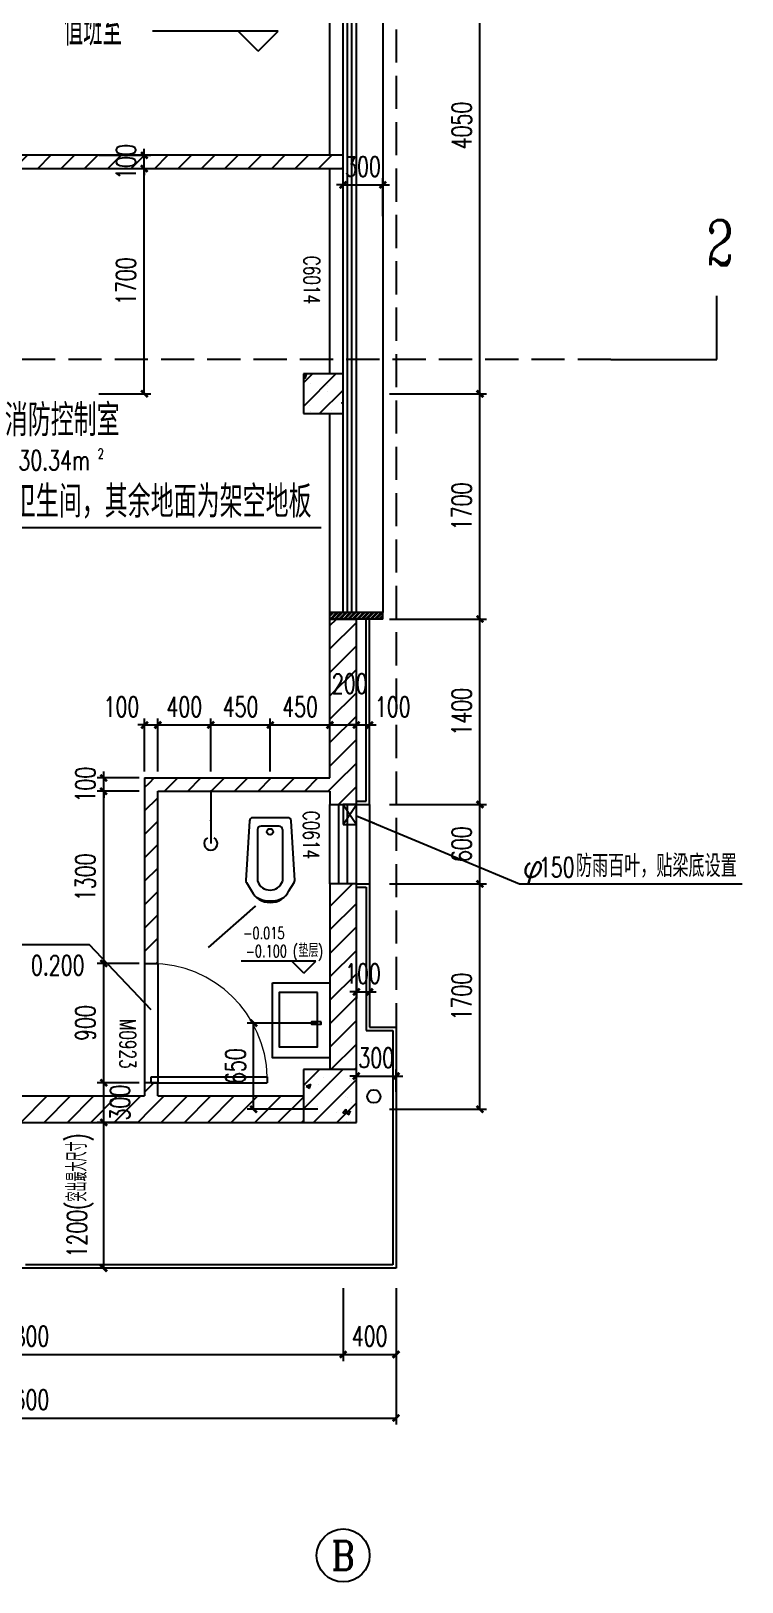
# Model space of a CAD drawing. Extents: x -474411 to 577939, y 0 to 1014176.
# Drawn here: x -110012 to -104640, y 604951 to 616658 of the extents above; entities that cross this region are included whole.
import ezdxf
from ezdxf.enums import TextEntityAlignment as Align

# ---------------------------------------------------------------- set-up
doc = ezdxf.new("R2010")
doc.units = 0
doc.header["$LTSCALE"] = 1000
doc.header["$MEASUREMENT"] = 0
doc.linetypes.add('DASH', pattern=[0.35, 0.25, -0.1])
doc.layers.get('Defpoints').update_dxf_attribs({"color": 210})
for name, color, linetype in [('A-AXIS-D', 1, 'Continuous'), ('A-AXIS-DP', 126, 'Continuous'), ('A-AXIS-ELEV', 4, 'Continuous'), ('A-AXIS-SYMB', 3, 'Continuous'), ('A-CURTAIN', 134, 'Continuous'), ('A-DRAIN', 142, 'Continuous'), ('A-HATCH-2', 251, 'Continuous'), ('A-LIN-V', 9, 'Continuous'), ('A-LVTRY', 212, 'Continuous'), ('A-TEXT', 61, 'Continuous'), ('A-WINDOW', 140, 'Continuous'), ('AS-COLN', 6, 'Continuous'), ('AS-WALL', 40, 'Continuous'), ('DIM_SYMB', 3, 'Continuous'), ('PUB_HATCH', 8, 'Continuous'), ('PUB_TEXT', 7, 'Continuous')]:
    doc.layers.add(name, color=color, linetype=linetype)
doc.styles.add('124-SF$0$标准层住户$0$DIM_FONT', font='', dxfattribs={"width": 0.6})
doc.styles.add('_TCH_AXIS', font='COMPLEX', dxfattribs={"bigfont": 'GBCBIG'})
doc.styles.add('_TCH_DIM', font='SIMPLEX', dxfattribs={"bigfont": 'GBCBIG'})
doc.styles.add('_TCH_DIM_T3', font='SIMPLEX', dxfattribs={"width": 0.705882, "bigfont": 'GBCBIG'})
doc.styles.add('_TCH_LABEL', font='COMPLEX', dxfattribs={"bigfont": 'GBCBIG'})
doc.styles.add('_TCH_SPACE', font='SIMPLEX', dxfattribs={"height": 5, "bigfont": 'GBCBIG'})
doc.styles.get('124-SF$0$标准层住户$0$DIM_FONT').set_extended_font_data('NSimSun')
doc.dimstyles.new('_TCH_ARCH&&50', dxfattribs={"dimtxt": 148.75, "dimasz": 50, "dimexe": 50, "dimexo": 50, "dimgap": 63.125, "dimtad": 1, "dimdec": 0, "dimzin": 0, "dimdsep": 46, "dimtxsty": '_TCH_DIM_T3', "dimblk": 'ARCHTICK', "dimcen": 0.09, "dimclrt": 7, "dimazin": 2, "dimtfac": 1, "dimtdec": 0, "dimtix": 1, "dimtmove": 2, "dimatfit": 3, "dimfxl": 0, "dimtolj": 1, "dimtzin": 0, "dimarcsym": 0})

# ---------------------------------------------------------------- blocks, each defined once
blk = doc.blocks.new('_ArchTick')
at = {"color": 0, "linetype": 'ByBlock', "const_width": 0.4}
blk.add_lwpolyline([(-0.5, -0.5), (0.5, 0.5)], dxfattribs=at)
blk = doc.blocks.new('42342343')
at = {"color": 8}
for p, q in [((-108654, 610920), (-108654, 610525)), ((-109104, 608720), (-109104, 608765)), ((-109104, 608765), (-108227, 608765)), ((-108227, 608765), (-108227, 608720)), ((-109104, 608720), (-108227, 608720))]:
    blk.add_line(p, q, dxfattribs=at)
blk.add_arc((-108654, 610525), 50, 121.0332, 58.9668, dxfattribs=at)
at = {"color": 8, "lineweight": 13}
blk.add_ellipse((-109104, 608743), major_axis=(-620, 620), ratio=1, start_param=3.952635, end_param=5.497787, dxfattribs=at)
at = {"color": 8}
for p in [(-108654, 610920), (-108654, 610698)]:
    blk.add_point(p, dxfattribs=at)
at = {"layer": 'A-AXIS-DP', "color": 8}
for p, q in [((-106620, 613920), (-106620, 617970)), ((-107654, 615260), (-107654, 615547)), ((-107354, 615260), (-107354, 615547)), ((-107654, 615497), (-107704, 615497)), ((-107654, 615497), (-107354, 615497)), ((-107354, 615497), (-107304, 615497)), ((-107304, 613920), (-106570, 613920)), ((-107304, 613920), (-106570, 613920)), ((-106620, 612220), (-106620, 613920)), ((-107304, 612220), (-106570, 612220)), ((-107304, 612220), (-106570, 612220)), ((-106620, 610820), (-106620, 612220)), ((-109154, 611070), (-109154, 611470)), ((-109054, 611070), (-109054, 611470)), ((-109054, 611070), (-109054, 611470)), ((-108654, 611070), (-108654, 611470)), ((-108654, 611070), (-108654, 611470)), ((-108204, 611070), (-108204, 611470)), ((-108204, 611070), (-108204, 611470)), ((-107754, 611070), (-107754, 611470)), ((-107754, 611070), (-107754, 611470)), ((-107554, 611070), (-107554, 611470)), ((-107554, 611070), (-107554, 611470)), ((-107454, 611070), (-107454, 611470)), ((-109154, 611420), (-109204, 611420)), ((-109154, 611420), (-109054, 611420)), ((-109054, 611420), (-108654, 611420)), ((-109054, 611420), (-109004, 611420)), ((-108654, 611420), (-108204, 611420)), ((-108204, 611420), (-107754, 611420)), ((-107754, 611420), (-107554, 611420)), ((-107554, 611420), (-107604, 611420)), ((-107554, 611420), (-107454, 611420)), ((-107454, 611420), (-107404, 611420)), ((-109194, 611020), (-109513, 611020)), ((-109463, 611020), (-109463, 611070)), ((-109463, 610920), (-109463, 611020)), ((-109194, 610920), (-109513, 610920)), ((-109194, 610920), (-109513, 610920)), ((-109463, 609620), (-109463, 610920)), ((-109463, 610920), (-109463, 610870)), ((-107654, 610670), (-107554, 610820)), ((-107654, 610820), (-107554, 610670)), ((-107554, 610820), (-107654, 610820)), ((-107654, 610820), (-107654, 610670)), ((-107554, 610670), (-107554, 610820)), ((-107304, 610820), (-106570, 610820)), ((-107304, 610820), (-106570, 610820)), ((-106620, 610220), (-106620, 610820)), ((-107654, 610670), (-107554, 610670)), ((-107304, 610220), (-106570, 610220)), ((-107304, 610220), (-106570, 610220)), ((-106620, 608520), (-106620, 610220)), ((-109194, 609620), (-109513, 609620)), ((-109194, 609620), (-109513, 609620)), ((-109463, 608720), (-109463, 609620)), ((-107554, 609547), (-107554, 609355)), ((-107454, 609547), (-107454, 609355)), ((-107554, 609405), (-107604, 609405)), ((-107554, 609405), (-107454, 609405)), ((-107454, 609405), (-107404, 609405)), ((-107844, 609170), (-108380, 609170)), ((-108330, 608520), (-108330, 609170)), ((-107554, 608770), (-107604, 608770)), ((-107554, 608650), (-107554, 608820)), ((-107554, 608770), (-107254, 608770)), ((-107254, 608650), (-107254, 608820)), ((-107254, 608770), (-107204, 608770)), ((-109194, 608720), (-109513, 608720)), ((-109194, 608720), (-109513, 608720)), ((-109463, 608420), (-109463, 608720)), ((-107844, 608520), (-108380, 608520)), ((-107304, 608520), (-106570, 608520)), ((-109194, 608420), (-109513, 608420)), ((-109194, 608420), (-109513, 608420)), ((-109463, 607320), (-109463, 608420)), ((-109194, 607320), (-109513, 607320))]:
    blk.add_line(p, q, dxfattribs=at)
at = {"layer": 'A-AXIS-ELEV', "color": 8}
for p, q in [((-107861, 609637), (-108424, 609637)), ((-107951, 609547), (-108041, 609637)), ((-107951, 609547), (-107861, 609637))]:
    blk.add_line(p, q, dxfattribs=at)
at = {"layer": 'A-AXIS-SYMB', "color": 8}
for p, q in [((-104830, 614180), (-104830, 614660)), ((-105630, 614180), (-104830, 614180)), ((-109570, 609760), (-110680, 609760)), ((-109104, 609270), (-109570, 609760)), ((-109104, 609270), (-109208, 609379))]:
    blk.add_line(p, q, dxfattribs=at)
at = {"layer": 'A-AXIS-SYMB', "color": 8, "linetype": 'DASH'}
blk.add_line((-105630, 614180), (-115680, 614180), dxfattribs=at)
at = {"layer": 'A-CURTAIN', "color": 8}
for p, q in [((-107479, 610845), (-107479, 612220)), ((-107479, 612220), (-107479, 612220)), ((-107454, 610820), (-107454, 612220)), ((-107454, 612220), (-107454, 612220)), ((-107554, 610845), (-107479, 610845)), ((-107554, 610820), (-107454, 610820)), ((-107554, 610220), (-107454, 610220)), ((-107554, 610195), (-107479, 610195)), ((-107479, 610195), (-107479, 609115)), ((-107454, 610220), (-107454, 609140)), ((-107479, 609115), (-107279, 609115)), ((-107454, 609140), (-107254, 609140)), ((-107279, 609115), (-107279, 607345)), ((-107254, 609140), (-107254, 607320)), ((-107279, 607345), (-110054, 607345)), ((-107254, 607320), (-110054, 607320))]:
    blk.add_line(p, q, dxfattribs=at)
at = {"layer": 'A-DRAIN', "color": 8}
blk.add_circle((-107422, 608617), 50, dxfattribs=at)
at = {"layer": 'A-HATCH-2', "color": 8, "linetype": 'Continuous'}
for p, q in [((-107754, 612253), (-107737, 612270)), ((-107754, 612242), (-107726, 612270)), ((-107753, 612220), (-107703, 612270)), ((-107742, 612220), (-107692, 612270)), ((-107720, 612220), (-107670, 612270)), ((-107708, 612220), (-107658, 612270)), ((-107686, 612220), (-107636, 612270)), ((-107675, 612220), (-107625, 612270)), ((-107652, 612220), (-107602, 612270)), ((-107641, 612220), (-107591, 612270)), ((-107619, 612220), (-107569, 612270)), ((-107607, 612220), (-107557, 612270)), ((-107585, 612220), (-107535, 612270)), ((-107574, 612220), (-107524, 612270)), ((-107551, 612220), (-107501, 612270)), ((-107540, 612220), (-107490, 612270)), ((-107518, 612220), (-107468, 612270)), ((-107506, 612220), (-107456, 612270)), ((-107484, 612220), (-107434, 612270)), ((-107473, 612220), (-107423, 612270)), ((-107450, 612220), (-107400, 612270)), ((-107439, 612220), (-107389, 612270)), ((-107417, 612220), (-107367, 612270)), ((-107405, 612220), (-107355, 612270)), ((-107383, 612220), (-107354, 612249)), ((-107372, 612220), (-107354, 612238))]:
    blk.add_line(p, q, dxfattribs=at)
at = {"layer": 'A-LIN-V', "color": 8}
for p, q in [((-107354, 618270), (-107354, 612270)), ((-107454, 610820), (-107454, 610220))]:
    blk.add_line(p, q, dxfattribs=at)
at = {"layer": 'A-LIN-V', "color": 8, "ltscale": 500}
for p, q in [((-107754, 615720), (-107754, 617820)), ((-107754, 614070), (-107754, 615620)), ((-107754, 612270), (-107754, 613770))]:
    blk.add_line(p, q, dxfattribs=at)
at = {"layer": 'A-LVTRY', "color": 8}
for p, q in [((-108300, 610630), (-108300, 610238)), ((-108138, 610656), (-108274, 610656)), ((-108112, 610630), (-108112, 610238))]:
    blk.add_line(p, q, dxfattribs=at)
blk.add_lwpolyline([(-108345, 610168, 0.624736), (-108064, 610168), (-108024, 610231, 0.15876), (-108020, 610247), (-108046, 610696, 0.392703), (-108072, 610720), (-108337, 610720, 0.392703), (-108362, 610696), (-108389, 610247, 0.161657), (-108385, 610231)], format="xyb", close=True, dxfattribs=at)
for points in [[(-108187, 609473), (-107754, 609473), (-107754, 608907), (-108187, 608907), (-108187, 609473)], [(-107847, 609402), (-108136, 609402), (-108136, 608990), (-107847, 608990), (-107847, 609161)], [(-107847, 609180), (-107847, 609402)], [(-107820, 609180), (-107894, 609180), (-107894, 609161), (-107820, 609161), (-107820, 609180)]]:
    blk.add_lwpolyline(points, dxfattribs=at)
blk.add_circle((-108206, 610614), 23.1, dxfattribs=at)
for centre, radius, start, end in [((-108274, 610630), 26, 90, 180), ((-108138, 610630), 26, 0, 90), ((-108206, 610274), 99.9, 200.5982, 339.4018), ((-108204, 610299), 207, 240.0293, 299.9707)]:
    blk.add_arc(centre, radius, start, end, dxfattribs=at)
at = {"layer": 'A-WINDOW', "color": 8}
for p, q in [((-107654, 612270), (-107654, 618270)), ((-107621, 612270), (-107621, 618270)), ((-107587, 612270), (-107587, 618270)), ((-107554, 612270), (-107554, 618270)), ((-107354, 612270), (-107754, 612270)), ((-107754, 612220), (-107754, 612270)), ((-107354, 612220), (-107354, 612270)), ((-107354, 612220), (-107754, 612220)), ((-107754, 610220), (-107754, 610820)), ((-107687, 610220), (-107687, 610820)), ((-107621, 610220), (-107621, 610820)), ((-107554, 610220), (-107554, 610820)), ((-107554, 610735), (-106320, 610220)), ((-107554, 610735), (-107416, 610678)), ((-106320, 610220), (-104640, 610220)), ((-109154, 609620), (-109154, 608720)), ((-109054, 609620), (-109054, 608720))]:
    blk.add_line(p, q, dxfattribs=at)
at = {"layer": 'AS-COLN', "color": 8}
for p, q in [((-107954, 614070), (-107954, 613770)), ((-107654, 614070), (-107954, 614070)), ((-107654, 613770), (-107654, 614070)), ((-107954, 613770), (-107654, 613770)), ((-107954, 608820), (-107954, 608420)), ((-107554, 608820), (-107954, 608820)), ((-107554, 608420), (-107554, 608820)), ((-107954, 608420), (-107554, 608420))]:
    blk.add_line(p, q, dxfattribs=at)
at = {"layer": 'AS-WALL', "color": 8, "linetype": 'DASH'}
for p, q in [((-107254, 621570), (-107254, 607320)), ((-107254, 607320), (-112854, 607320))]:
    blk.add_line(p, q, dxfattribs=at)
at = {"layer": 'AS-WALL', "color": 8}
for p, q in [((-107754, 611020), (-107754, 612220)), ((-107754, 612220), (-107554, 612220)), ((-107554, 610970), (-107554, 612220)), ((-109154, 611020), (-107754, 611020)), ((-109154, 611020), (-109154, 609620)), ((-107554, 610820), (-107554, 610970)), ((-109054, 610920), (-107754, 610920)), ((-109054, 609620), (-109054, 610920)), ((-107754, 610920), (-107754, 610820)), ((-107754, 610820), (-107554, 610820)), ((-107554, 610220), (-107754, 610220)), ((-107754, 610220), (-107754, 608820)), ((-107554, 608570), (-107554, 610220)), ((-109154, 609620), (-109054, 609620)), ((-109054, 608720), (-109154, 608720)), ((-109154, 608720), (-109154, 608620)), ((-109054, 608620), (-109054, 608720)), ((-112152, 608620), (-109154, 608620)), ((-109054, 608620), (-107954, 608620)), ((-107554, 608570), (-107554, 608570)), ((-112152, 608420), (-109104, 608420)), ((-109104, 608420), (-107954, 608420))]:
    blk.add_line(p, q, dxfattribs=at)
at = {"layer": 'DIM_SYMB', "color": 8}
for p, q in [((-108670, 609740), (-108317, 610052)), ((-108317, 610052), (-108430, 609953))]:
    blk.add_line(p, q, dxfattribs=at)
at = {"layer": 'PUB_HATCH', "color": 8, "linetype": 'Continuous'}
for p, q in [((-107954, 614002), (-107886, 614070)), ((-107954, 613825), (-107709, 614070)), ((-107954, 614068), (-107951, 614068)), ((-107954, 614057), (-107931, 614066)), ((-107954, 614045), (-107941, 614036)), ((-107950, 614068), (-107950, 614070)), ((-107940, 614036), (-107930, 614066)), ((-107901, 613998), (-107901, 613998)), ((-107832, 613770), (-107654, 613948)), ((-107771, 613984), (-107771, 613984)), ((-107771, 613940), (-107771, 613940)), ((-107907, 613831), (-107907, 613831)), ((-107903, 613787), (-107903, 613787)), ((-107744, 613793), (-107744, 613793)), ((-107667, 613851), (-107654, 613856)), ((-107667, 613851), (-107654, 613842)), ((-107655, 613770), (-107654, 613772)), ((-107754, 612171), (-107704, 612220)), ((-107754, 611994), (-107554, 612194)), ((-107754, 611817), (-107554, 612017)), ((-107754, 611640), (-107554, 611840)), ((-107754, 611464), (-107554, 611664)), ((-107754, 611287), (-107554, 611487)), ((-107754, 611110), (-107554, 611310)), ((-107704, 610983), (-107554, 611133)), ((-109154, 610947), (-109118, 610984)), ((-109118, 610984), (-109081, 611020)), ((-109004, 610920), (-108904, 611020)), ((-108828, 610920), (-108728, 611020)), ((-108651, 610920), (-108551, 611020)), ((-108474, 610920), (-108374, 611020)), ((-108297, 610920), (-108197, 611020)), ((-108121, 610920), (-108021, 611020)), ((-107944, 610920), (-107844, 611020)), ((-107767, 610920), (-107704, 610983)), ((-109154, 610771), (-109054, 610871)), ((-107690, 610820), (-107554, 610956)), ((-109154, 610594), (-109054, 610694)), ((-109154, 610417), (-109054, 610517)), ((-109154, 610240), (-109054, 610340)), ((-109154, 610063), (-109054, 610163)), ((-107754, 610049), (-107583, 610220)), ((-107754, 609873), (-107554, 610073)), ((-109154, 609887), (-109054, 609987)), ((-109154, 609710), (-109054, 609810)), ((-107754, 609696), (-107554, 609896)), ((-107754, 609519), (-107554, 609719)), ((-109067, 609620), (-109054, 609633)), ((-107754, 609342), (-107554, 609542)), ((-107754, 609165), (-107554, 609365)), ((-107754, 608989), (-107554, 609189)), ((-107746, 608820), (-107554, 609012)), ((-107954, 608699), (-107832, 608820)), ((-107954, 608522), (-107656, 608820)), ((-107871, 608765), (-107871, 608765)), ((-107804, 608763), (-107804, 608763)), ((-107604, 608753), (-107604, 608753)), ((-107569, 608820), (-107554, 608835)), ((-109154, 608649), (-109083, 608720)), ((-107933, 608695), (-107898, 608708)), ((-107933, 608695), (-107908, 608678)), ((-107908, 608678), (-107898, 608708)), ((-107879, 608420), (-107554, 608745)), ((-107839, 608707), (-107839, 608707)), ((-107756, 608728), (-107756, 608728)), ((-107587, 608739), (-107587, 608739)), ((-107554, 608658), (-107554, 608658)), ((-110090, 608420), (-109890, 608620)), ((-109913, 608420), (-109713, 608620)), ((-109737, 608420), (-109537, 608620)), ((-109560, 608420), (-109360, 608620)), ((-109383, 608420), (-109183, 608620)), ((-109206, 608420), (-109104, 608522)), ((-109104, 608522), (-109006, 608620)), ((-109030, 608420), (-108830, 608620)), ((-108853, 608420), (-108653, 608620)), ((-108676, 608420), (-108476, 608620)), ((-108499, 608420), (-108299, 608620)), ((-108322, 608420), (-108122, 608620)), ((-108146, 608420), (-107954, 608612)), ((-107935, 608566), (-107935, 608566)), ((-107928, 608568), (-107928, 608568)), ((-107845, 608540), (-107845, 608540)), ((-107702, 608420), (-107554, 608568)), ((-107657, 608492), (-107633, 608520)), ((-107636, 608618), (-107636, 608618)), ((-107627, 608489), (-107632, 608520)), ((-107620, 608607), (-107620, 608607)), ((-107593, 608572), (-107593, 608572)), ((-107969, 608420), (-107954, 608435)), ((-107863, 608442), (-107863, 608442)), ((-107701, 608498), (-107701, 608498)), ((-107657, 608492), (-107627, 608489)), ((-107635, 608494), (-107600, 608507)), ((-107635, 608494), (-107610, 608477)), ((-107626, 608427), (-107626, 608427)), ((-107610, 608477), (-107599, 608507)), ((-107596, 608431), (-107596, 608431))]:
    blk.add_line(p, q, dxfattribs=at)
at = {"layer": 'A-AXIS-DP', "color": 8, "xscale": 50, "yscale": 50, "zscale": 50}
for p in [(-107654, 615497), (-109154, 611420), (-108654, 611420), (-108204, 611420), (-107754, 611420), (-107554, 611420), (-107554, 611420), (-107554, 609405), (-107554, 608770)]:
    blk.add_blockref('_ArchTick', p, dxfattribs=at)
for p, rotation in [((-107354, 615497), 180), ((-106620, 613920), 90), ((-106620, 613920), 270), ((-106620, 612220), 90), ((-106620, 612220), 270), ((-109054, 611420), 180), ((-109054, 611420), 180), ((-108654, 611420), 180), ((-108204, 611420), 180), ((-107754, 611420), 180), ((-107454, 611420), 180), ((-109463, 611020), 270), ((-109463, 610920), 90), ((-109463, 610920), 90), ((-106620, 610820), 90), ((-106620, 610820), 270), ((-106620, 610220), 90), ((-106620, 610220), 270), ((-109463, 609620), 90), ((-109463, 609620), 270), ((-107454, 609405), 180), ((-108330, 609170), 90), ((-109463, 608720), 90), ((-109463, 608720), 270), ((-107254, 608770), 180), ((-108330, 608520), 270), ((-106620, 608520), 270), ((-109463, 608420), 90), ((-109463, 608420), 270), ((-109463, 607320), 270)]:
    blk.add_blockref('_ArchTick', p, dxfattribs=dict(at, rotation=rotation))
at = {"color": 8, "style": '124-SF$0$标准层住户$0$DIM_FONT', "text_generation_flag": 4, "width": 0.8, "flags": 9}
for tag, p in [('XSIZE', (-112300, 613650)), ('YSIZE', (-112299, 613650))]:
    blk.add_attdef(tag, p, '', height=0.5, rotation=180, dxfattribs=at)
at = {"layer": 'A-AXIS-DP', "color": 8, "attachment_point": 5, "rotation": 90, "style": '_TCH_DIM_T3'}
for s, insert, char_height in [('\\A1;4050', (-106758, 615945), 148.8), ('\\A1;1700', (-106758, 613070), 148.8), ('\\A1;1400', (-106758, 611520), 148.8), ('\\A1;100', (-109601, 610970), 148.8), ('\\A1;600', (-106758, 610520), 148.8), ('\\A1;1300', (-109601, 610270), 148.8), ('\\A1;1700', (-106758, 609370), 148.8), ('\\A1;900', (-109601, 609170), 148.8), ('\\A1;650', (-108467, 608845), 148.8), ('\\A1;300', (-109340, 608570), 148.8), ('\\A1;1200(突出最大尺寸)', (-109640, 607870), 148.75)]:
    blk.add_mtext(s, dxfattribs=dict(at, insert=insert, char_height=char_height))
at = {"layer": 'A-AXIS-DP', "color": 8, "char_height": 148.8, "attachment_point": 5, "style": '_TCH_DIM_T3'}
for s, insert in [('\\A1;300', (-107504, 615635)), ('\\A1;200', (-107604, 611732)), ('\\A1;100', (-109329, 611557)), ('\\A1;400', (-108854, 611557)), ('\\A1;450', (-108429, 611557)), ('\\A1;450', (-107979, 611557)), ('\\A1;100', (-107279, 611557)), ('\\A1;100', (-107504, 609543)), ('\\A1;300', (-107404, 608908))]:
    blk.add_mtext(s, dxfattribs=dict(at, insert=insert))
at = {"layer": 'A-TEXT', "color": 8, "style": '_TCH_SPACE', "width": 0.7}
blk.add_text('值班室', height=289.4, dxfattribs=at).set_placement((-109763, 616547))
for s, p in [('C6014', (-107951, 614962)), ('C0614', (-107955, 610773)), ('M0923', (-109341, 609202))]:
    blk.add_text(s, height=120.6, rotation=270, dxfattribs=at).set_placement(p)
at = {"layer": 'PUB_TEXT', "color": 8, "width": 0.705882}
for s, height, style, p in [('2', 340, '_TCH_LABEL', (-104910, 614890)), ('150', 148.8, '_TCH_DIM', (-106175, 610272)), ('-0.015', 89.2, '_TCH_DIM', (-108409, 609805)), ('-0.100', 89.2, '_TCH_DIM', (-108391, 609668)), ('(', 89.2, '_TCH_DIM', (-108034, 609668)), (')', 89.2, '_TCH_DIM', (-107845, 609668)), ('0.200', 148.8, '_TCH_DIM', (-110013, 609532))]:
    blk.add_text(s, height=height, dxfattribs=dict(at, style=style)).set_placement(p)
at = {"layer": 'PUB_TEXT', "color": 8, "style": '_TCH_DIM'}
for s, height, p in [('φ', 169, (-106298, 610272)), ('防雨百叶，贴梁底设置', 168.8, (-105895, 610272)), ('垫层', 101.3, (-107992, 609668))]:
    blk.add_text(s, height=height, dxfattribs=at).set_placement(p)
blk = doc.blocks.new('*D964')
at = {"layer": 'A-AXIS-DP', "color": 0, "lineweight": -2}
for p, q in [((-109500, 615620), (-109106, 615620)), ((-109156, 613920), (-109156, 615620)), ((-109500, 613920), (-109106, 613920))]:
    blk.add_line(p, q, dxfattribs=at)
at = {"layer": 'Defpoints', "color": 0}
for p in [(-109550, 615620), (-109156, 615620), (-109550, 613920)]:
    blk.add_point(p, dxfattribs=at)
at = {"layer": 'A-AXIS-DP', "color": 0, "lineweight": -2, "xscale": 50, "yscale": 50, "zscale": 50}
for p, rotation in [((-109156, 615620), 90), ((-109156, 613920), 270)]:
    blk.add_blockref('_ArchTick', p, dxfattribs=dict(at, rotation=rotation))
at = {"layer": 'A-AXIS-DP', "color": 7, "insert": (-109294, 614770), "char_height": 148.8, "attachment_point": 5, "rotation": 90, "style": '_TCH_DIM_T3'}
blk.add_mtext('\\A1;1700', dxfattribs=at)
blk = doc.blocks.new('*D963')
at = {"layer": 'A-AXIS-DP', "color": 0, "lineweight": -2}
for p, q in [((-109156, 615720), (-109156, 615770)), ((-109500, 615720), (-109106, 615720)), ((-109156, 615620), (-109156, 615720)), ((-109500, 615620), (-109106, 615620)), ((-109156, 615620), (-109156, 615570))]:
    blk.add_line(p, q, dxfattribs=at)
at = {"layer": 'Defpoints', "color": 0}
for p in [(-109550, 615720), (-109156, 615720), (-109550, 615620)]:
    blk.add_point(p, dxfattribs=at)
at = {"layer": 'A-AXIS-DP', "color": 0, "lineweight": -2, "xscale": 50, "yscale": 50, "zscale": 50}
for p, rotation in [((-109156, 615720), 270), ((-109156, 615620), 90)]:
    blk.add_blockref('_ArchTick', p, dxfattribs=dict(at, rotation=rotation))
at = {"layer": 'A-AXIS-DP', "color": 7, "insert": (-109294, 615670), "char_height": 148.8, "attachment_point": 5, "rotation": 90, "style": '_TCH_DIM_T3'}
blk.add_mtext('\\A1;100', dxfattribs=at)
blk = doc.blocks.new('*D709')
at = {"layer": 'A-AXIS-D', "color": 0, "lineweight": -2}
for p, q in [((-107654, 607170), (-107654, 606619)), ((-107254, 607170), (-107254, 606619)), ((-107654, 606669), (-107254, 606669))]:
    blk.add_line(p, q, dxfattribs=at)
at = {"layer": 'Defpoints', "color": 0}
for p in [(-107654, 607220), (-107254, 607220), (-107254, 606669)]:
    blk.add_point(p, dxfattribs=at)
at = {"layer": 'A-AXIS-D', "color": 0, "lineweight": -2, "xscale": 50, "yscale": 50, "zscale": 50, "rotation": 180}
blk.add_blockref('_ArchTick', (-107654, 606669), dxfattribs=at)
at = {"layer": 'A-AXIS-D', "color": 0, "lineweight": -2, "xscale": 50, "yscale": 50, "zscale": 50}
blk.add_blockref('_ArchTick', (-107254, 606669), dxfattribs=at)
at = {"layer": 'A-AXIS-D', "color": 7, "insert": (-107454, 606807), "char_height": 148.8, "attachment_point": 5, "style": '_TCH_DIM_T3'}
blk.add_mtext('\\A1;400', dxfattribs=at)
blk = doc.blocks.new('*D710')
at = {"layer": 'A-AXIS-D', "color": 0, "lineweight": -2}
for p, q in [((-112454, 607170), (-112454, 606619)), ((-107654, 607170), (-107654, 606619)), ((-112454, 606669), (-107654, 606669))]:
    blk.add_line(p, q, dxfattribs=at)
at = {"layer": 'Defpoints', "color": 0}
for p in [(-112454, 607220), (-107654, 607220), (-107654, 606669)]:
    blk.add_point(p, dxfattribs=at)
at = {"layer": 'A-AXIS-D', "color": 0, "lineweight": -2, "xscale": 50, "yscale": 50, "zscale": 50, "rotation": 180}
blk.add_blockref('_ArchTick', (-112454, 606669), dxfattribs=at)
at = {"layer": 'A-AXIS-D', "color": 0, "lineweight": -2, "xscale": 50, "yscale": 50, "zscale": 50}
blk.add_blockref('_ArchTick', (-107654, 606669), dxfattribs=at)
at = {"layer": 'A-AXIS-D', "color": 7, "insert": (-110054, 606807), "char_height": 148.8, "attachment_point": 5, "style": '_TCH_DIM_T3'}
blk.add_mtext('\\A1;4800', dxfattribs=at)
blk = doc.blocks.new('*D712')
at = {"layer": 'A-AXIS-D', "color": 0, "lineweight": -2}
for p, q in [((-112854, 607170), (-112854, 606139)), ((-107254, 607170), (-107254, 606139)), ((-112854, 606189), (-107254, 606189))]:
    blk.add_line(p, q, dxfattribs=at)
at = {"layer": 'Defpoints', "color": 0}
for p in [(-112854, 607220), (-107254, 607220), (-107254, 606189)]:
    blk.add_point(p, dxfattribs=at)
at = {"layer": 'A-AXIS-D', "color": 0, "lineweight": -2, "xscale": 50, "yscale": 50, "zscale": 50, "rotation": 180}
blk.add_blockref('_ArchTick', (-112854, 606189), dxfattribs=at)
at = {"layer": 'A-AXIS-D', "color": 0, "lineweight": -2, "xscale": 50, "yscale": 50, "zscale": 50}
blk.add_blockref('_ArchTick', (-107254, 606189), dxfattribs=at)
at = {"layer": 'A-AXIS-D', "color": 7, "insert": (-110054, 606327), "char_height": 148.8, "attachment_point": 5, "style": '_TCH_DIM_T3'}
blk.add_mtext('\\A1;5600', dxfattribs=at)

msp = doc.modelspace()

# ---------------------------------------------------------------- hatches: boundary and pattern name
at = {"layer": 'PUB_HATCH'}
h = msp.add_hatch(dxfattribs=at)
h.set_pattern_fill('普通砖', color=8, scale=50, style=0)
h.set_pattern_definition([(45, (0, 89.76), (-88.388383, 88.388383), [])])
h.paths.add_polyline_path([(-107654.2, 615720.3), (-111054.2, 615720.3), (-111054.2, 615620.3), (-107654.2, 615620.3)])

# ---------------------------------------------------------------- linework, layer by layer
at = {"layer": 'A-AXIS-D', "color": 8}
msp.add_circle((-107654.2, 605151.5), 200, dxfattribs=at)
at = {"layer": 'A-AXIS-ELEV', "color": 8}
for p, q in [((-108145.9, 616656.7), (-109095, 616656.7)), ((-108295.9, 616506.7), (-108445.9, 616656.7)), ((-108295.9, 616506.7), (-108145.9, 616656.7))]:
    msp.add_line(p, q, dxfattribs=at)
at = {"layer": 'AS-WALL', "color": 8}
for p, q in [((-107654.2, 615720.3), (-111054.2, 615720.3)), ((-107654.2, 615620.3), (-107654.2, 615720.3)), ((-111054.2, 615620.3), (-107654.2, 615620.3))]:
    msp.add_line(p, q, dxfattribs=at)
at = {"layer": 'DIM_SYMB', "color": 8}
msp.add_line((-110390, 612910), (-107820, 612910), dxfattribs=at)

# ---------------------------------------------------------------- block references
at = {"layer": 'A-LIN-V', "color": 8}
msp.add_blockref('42342343', (0, 0), dxfattribs=at)

# ---------------------------------------------------------------- texts
at = {"layer": 'A-TEXT', "color": 8, "style": '_TCH_SPACE'}
msp.add_text('消防控制室', height=241.13, dxfattribs=at).set_placement((-110210.2, 613600))
at = {"layer": 'A-TEXT', "color": 8, "style": '_TCH_SPACE', "width": 0.705882}
for s, height, p in [('30.34m', 148.75, (-110107.5, 613344.1)), ('2', 74.4, (-109507.5, 613431.6))]:
    msp.add_text(s, height=height, dxfattribs=at).set_placement(p)
at = {"layer": 'PUB_TEXT', "color": 8, "style": '_TCH_LABEL'}
msp.add_text('除卫生间，其余地面为架空地板', height=241.135, dxfattribs=at).set_placement((-110323.2, 612985))
at = {"layer": 'PUB_TEXT', "color": 8, "style": '_TCH_AXIS'}
msp.add_text('B', height=217.6, dxfattribs=at).set_placement((-107742.3, 605042.7), (-107566.1, 605042.7), align=Align.FIT)

# ---------------------------------------------------------------- dimensions: what is measured, and where the dimension line sits
at = {"layer": 'A-AXIS-D', "color": 8}
for p1, p2, distance, picture, middle in [((-112854.2, 607220.3), (-107254.2, 607220.3), -1031.1, '*D712', (-110054.2, 606326.8)), ((-112454.2, 607220.3), (-107654.2, 607220.3), -551.1, '*D710', (-110054.2, 606806.8)), ((-107654.2, 607220.3), (-107254.2, 607220.3), -551.1, '*D709', (-107454.2, 606806.8))]:
    dim = msp.add_aligned_dim(p1=p1, p2=p2, distance=distance, dimstyle='_TCH_ARCH&&50', dxfattribs=at)
    dim.commit()
    dim.dimension.update_dxf_attribs({"geometry": picture, "text_midpoint": middle})
at = {"layer": 'A-AXIS-DP', "color": 8}
for p1, p2, picture, middle in [((-109550, 615620.3), (-109550, 615720.3), '*D963', (-109293.7, 615670.3)), ((-109550, 613920.3), (-109550, 615620.3), '*D964', (-109293.8, 614770.3))]:
    dim = msp.add_aligned_dim(p1=p1, p2=p2, distance=-393.7, dimstyle='_TCH_ARCH&&50', dxfattribs=at)
    dim.commit()
    dim.dimension.update_dxf_attribs({"geometry": picture, "text_midpoint": middle})

doc.saveas('drawing.dxf')
